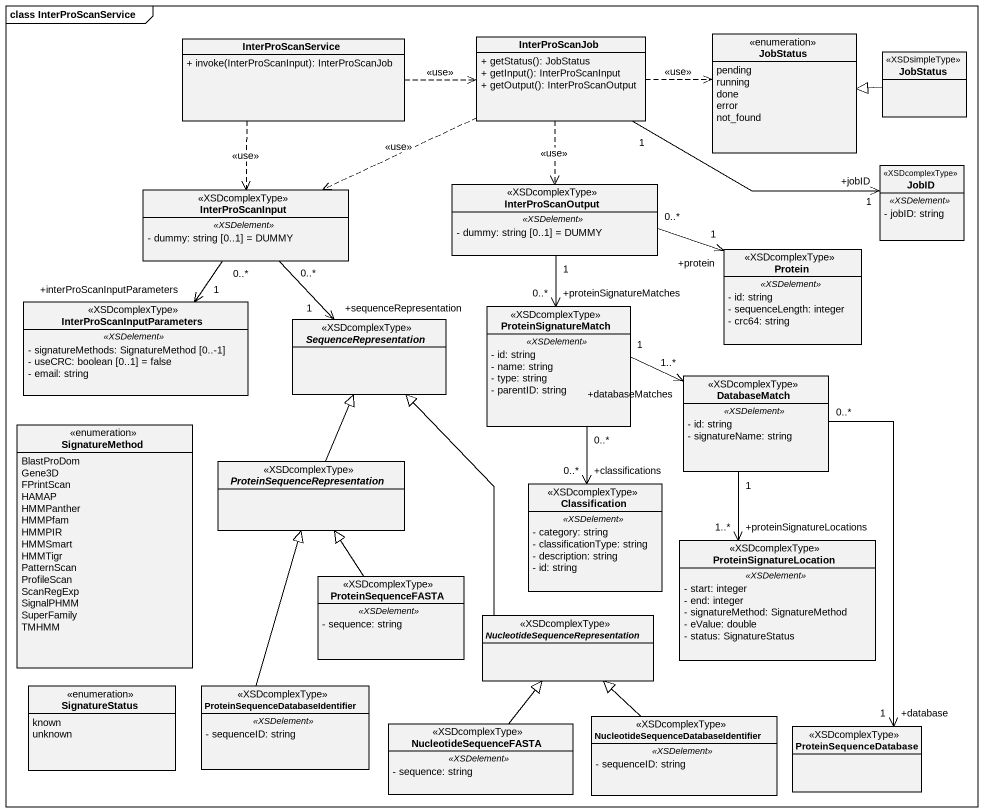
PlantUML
@startuml
mainframe class InterProScanService
hide circle
hide empty members
skinparam classAttributeIconSize 0
class InterProScanService {
  + invoke(InterProScanInput): InterProScanJob
}
class InterProScanJob {
  + getStatus(): JobStatus
  + getInput(): InterProScanInput
  + getOutput(): InterProScanOutput
}
enum JobStatus {
  pending
  running
  done
  error
  not_found
}
class "JobStatus" as JobStatus_2 <<XSDsimpleType>>
class JobID <<XSDcomplexType>> {
  .. <<XSDelement>> ..
  - jobID: string
}
class InterProScanInput <<XSDcomplexType>> {
  .. <<XSDelement>> ..
  - dummy: string [0..1] = DUMMY
}
class InterProScanOutput <<XSDcomplexType>> {
  .. <<XSDelement>> ..
  - dummy: string [0..1] = DUMMY
}
class Protein <<XSDcomplexType>> {
  .. <<XSDelement>> ..
  - id: string
  - sequenceLength: integer
  - crc64: string
}
class InterProScanInputParameters <<XSDcomplexType>> {
  .. <<XSDelement>> ..
  - signatureMethods: SignatureMethod [0..-1]
  - useCRC: boolean [0..1] = false
  - email: string
}
abstract class SequenceRepresentation <<XSDcomplexType>>
class ProteinSignatureMatch <<XSDcomplexType>> {
  .. <<XSDelement>> ..
  - id: string
  - name: string
  - type: string
  - parentID: string
}
class DatabaseMatch <<XSDcomplexType>> {
  .. <<XSDelement>> ..
  - id: string
  - signatureName: string
}
enum SignatureMethod {
  BlastProDom
  Gene3D
  FPrintScan
  HAMAP
  HMMPanther
  HMMPfam
  HMMPIR
  HMMSmart
  HMMTigr
  PatternScan
  ProfileScan
  ScanRegExp
  SignalPHMM
  SuperFamily
  TMHMM
}
abstract class "ProteinSequenceRepresentation" as ProteinSequenceRepresentatio <<XSDcomplexType>>
class Classification <<XSDcomplexType>> {
  .. <<XSDelement>> ..
  - category: string
  - classificationType: string
  - description: string
  - id: string
}
class ProteinSignatureLocation <<XSDcomplexType>> {
  .. <<XSDelement>> ..
  - start: integer
  - end: integer
  - signatureMethod: SignatureMethod
  - eValue: double
  - status: SignatureStatus
}
class ProteinSequenceFASTA <<XSDcomplexType>> {
  .. <<XSDelement>> ..
  - sequence: string
}
abstract class "NucleotideSequenceRepresentation" as NucleotideSequenceRepresenta <<XSDcomplexType>>
enum SignatureStatus {
  known
  unknown
}
class "ProteinSequenceDatabaseIdentifier" as ProteinSequenceDatabaseIdent <<XSDcomplexType>> {
  .. <<XSDelement>> ..
  - sequenceID: string
}
class "NucleotideSequenceDatabaseIdentifier" as NucleotideSequenceDatabaseId <<XSDcomplexType>> {
  .. <<XSDelement>> ..
  - sequenceID: string
}
class NucleotideSequenceFASTA <<XSDcomplexType>> {
  .. <<XSDelement>> ..
  - sequence: string
}
class ProteinSequenceDatabase <<XSDcomplexType>>
InterProScanService .right.> InterProScanJob : <<use>>
InterProScanService ..> InterProScanInput : <<use>>
InterProScanJob .right.> JobStatus : <<use>>
InterProScanJob "1" -right-> "+jobID\n1" JobID
InterProScanJob .left.> InterProScanInput : <<use>>
InterProScanJob ..> InterProScanOutput : <<use>>
JobStatus_2 -left-|> JobStatus
InterProScanInput "0..*" --> "+interProScanInputParameters\n1" InterProScanInputParameters
InterProScanInput "0..*" --> "+sequenceRepresentation\n1" SequenceRepresentation
InterProScanOutput "0..*" -right-> "+protein\n1" Protein
InterProScanOutput "1" --> "+proteinSignatureMatches\n0..*" ProteinSignatureMatch
ProteinSignatureMatch "1" -right-> "+databaseMatches\n1..*" DatabaseMatch
ProteinSignatureMatch "0..*" --> "+classifications\n0..*" Classification
DatabaseMatch "1" --> "+proteinSignatureLocations\n1..*" ProteinSignatureLocation
ProteinSequenceRepresentatio -up-|> SequenceRepresentation
ProteinSequenceFASTA -up-|> ProteinSequenceRepresentatio
NucleotideSequenceRepresenta -up-|> SequenceRepresentation
ProteinSequenceDatabaseIdent -up-|> ProteinSequenceRepresentatio
NucleotideSequenceDatabaseId -up-|> NucleotideSequenceRepresenta
NucleotideSequenceFASTA -up-|> NucleotideSequenceRepresenta
ProteinSequenceDatabase "+database\n1" <-up- "0..*" DatabaseMatch
@enduml
